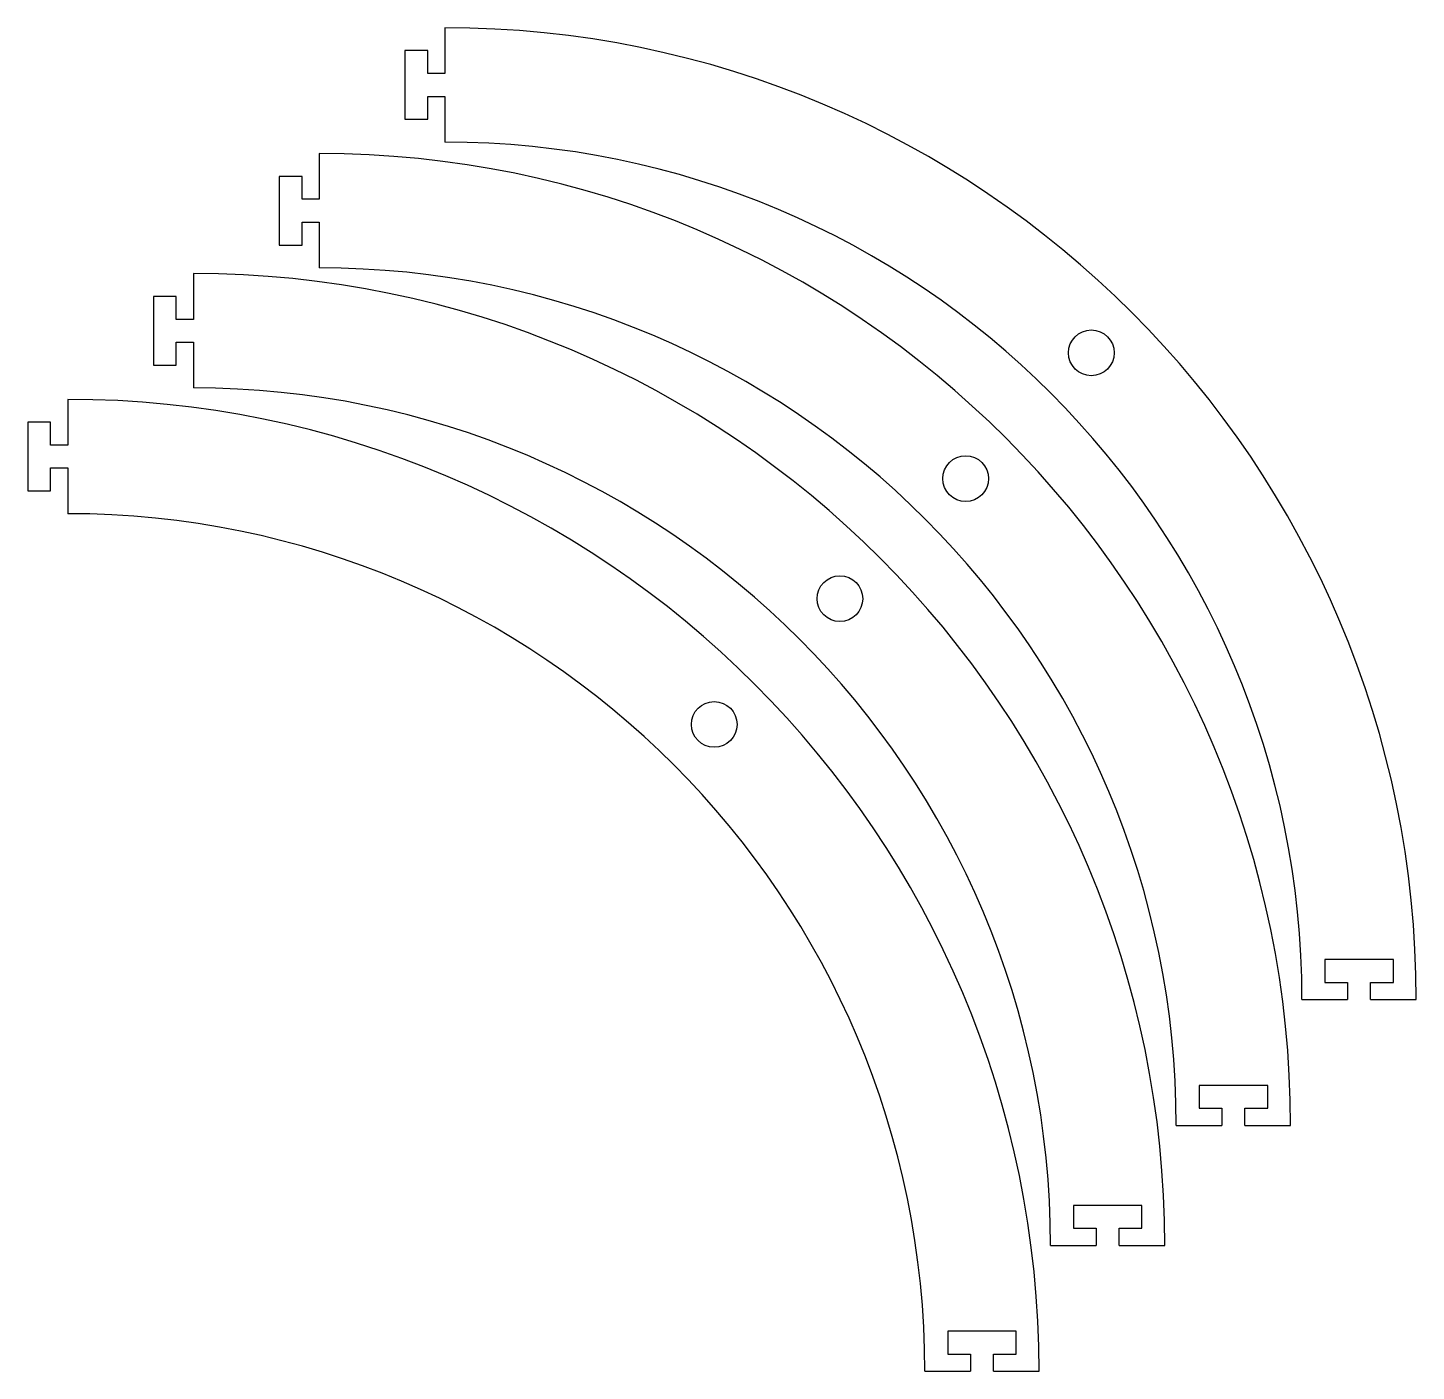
# Model space of a CAD drawing. Extents: x 99 to 220, y -148 to -30.
import ezdxf

# ---------------------------------------------------------------- set-up
doc = ezdxf.new("R2010")
doc.units = 0
doc.layers.add('BLACK', color=7, linetype='CONTINUOUS')

msp = doc.modelspace()

# ---------------------------------------------------------------- linework, layer by layer
at = {"layer": 'BLACK', "linetype": 'CONTINUOUS'}
for p, q in [((135.000001, -30), (135.000001, -34.000001)), ((131.500001, -32.000001), (131.500001, -38.000001)), ((133.500001, -32.000001), (131.500001, -32.000001)), ((133.500001, -34.000001), (133.500001, -32.000001)), ((135.000001, -34.000001), (133.500001, -34.000001)), ((133.500001, -36.000001), (135, -36.000001)), ((133.500001, -38.000001), (133.500001, -36.000001)), ((135, -36.000001), (135.000001, -40)), ((131.500001, -38.000001), (133.500001, -38.000001)), ((124.000001, -41.000001), (124.000001, -45.000002)), ((120.500001, -43.000002), (120.500001, -49.000002)), ((122.500001, -43.000002), (120.500001, -43.000002)), ((122.500001, -45.000002), (122.500001, -43.000002)), ((124.000001, -45.000002), (122.500001, -45.000002)), ((122.500001, -49.000002), (122.500001, -47.000002)), ((122.500001, -47.000002), (124, -47.000002)), ((124, -47.000002), (124.000001, -51.000001)), ((120.500001, -49.000002), (122.500001, -49.000002)), ((113.000002, -51.5), (113.000002, -55.500001)), ((109.500002, -53.500001), (109.500002, -59.500001)), ((111.500002, -53.500001), (109.500002, -53.500001)), ((111.500002, -55.500001), (111.500002, -53.500001)), ((113.000002, -55.500001), (111.500002, -55.500001)), ((111.500002, -59.500001), (111.500002, -57.500001)), ((111.500002, -57.500001), (113.000001, -57.500001)), ((113.000001, -57.500001), (113.000002, -61.5)), ((109.500002, -59.500001), (111.500002, -59.500001)), ((102.000002, -62.500001), (102.000002, -66.500002)), ((98.500002, -64.500002), (98.500002, -70.500002)), ((100.500002, -64.500002), (98.500002, -64.500002)), ((100.500002, -66.500002), (100.500002, -64.500002)), ((102.000002, -66.500002), (100.500002, -66.500002)), ((100.500002, -68.500002), (102.000001, -68.500002)), ((100.500002, -70.500002), (100.500002, -68.500002)), ((102.000001, -68.500002), (102.000002, -72.500001)), ((98.500002, -70.500002), (100.500002, -70.500002)), ((217.999999, -111.5), (211.999999, -111.5)), ((211.999999, -111.5), (211.999999, -113.5)), ((217.999999, -113.5), (217.999999, -111.5)), ((211.999999, -113.5), (213.999999, -113.5)), ((213.999999, -113.5), (213.999999, -114.999999)), ((215.999999, -115), (215.999999, -113.5)), ((215.999999, -113.5), (217.999999, -113.5)), ((210, -114.999999), (213.999999, -114.999999)), ((215.999999, -114.999999), (220, -114.999999)), ((206.999999, -122.500001), (200.999999, -122.500001)), ((200.999999, -122.500001), (200.999999, -124.500001)), ((206.999999, -124.500001), (206.999999, -122.500001)), ((200.999999, -124.500001), (202.999999, -124.500001)), ((202.999999, -124.500001), (202.999999, -126)), ((204.999999, -126.000001), (204.999999, -124.500001)), ((204.999999, -124.500001), (206.999999, -124.500001)), ((199, -126), (202.999999, -126)), ((204.999999, -126), (209, -126)), ((196, -133), (190, -133)), ((190, -133), (190, -135)), ((196, -135), (196, -133)), ((190, -135), (192, -135)), ((192, -135), (192, -136.499999)), ((194, -136.5), (194, -135)), ((194, -135), (196, -135)), ((188.000001, -136.499999), (192, -136.499999)), ((194, -136.499999), (198.000001, -136.499999)), ((185, -144.000001), (179, -144.000001)), ((179, -144.000001), (179, -146.000001)), ((185, -146.000001), (185, -144.000001)), ((179, -146.000001), (181, -146.000001)), ((181, -146.000001), (181, -147.5)), ((183, -147.500001), (183, -146.000001)), ((183, -146.000001), (185, -146.000001)), ((177.000001, -147.5), (181, -147.5)), ((183, -147.5), (187.000001, -147.5))]:
    msp.add_line(p, q, dxfattribs=at)
at = {"layer": 'BLACK'}
for centre in [(191.568543, -58.431457), (180.568543, -69.431458), (169.568544, -79.931457), (158.568544, -90.931458)]:
    msp.add_circle(centre, 2, dxfattribs=at)
for centre, radius, start, end in [((135, -115), 85, 0.00000067, 89.99999933), ((135.000001, -114.999999), 74.999999, 0, 90), ((123.999999, -126.000002), 85.000001, 0.00000135, 89.99999865), ((124.000001, -126.000001), 75, 0.00000076, 90), ((113, -136.500001), 85.000001, 0.00000135, 89.99999865), ((113.000002, -136.499999), 74.999999, 0, 90), ((102, -147.500002), 85.000001, 0.00000135, 89.99999865), ((102.000002, -147.5), 74.999999, 0, 90)]:
    msp.add_arc(centre, radius, start, end, dxfattribs=at)

doc.saveas('drawing.dxf')
